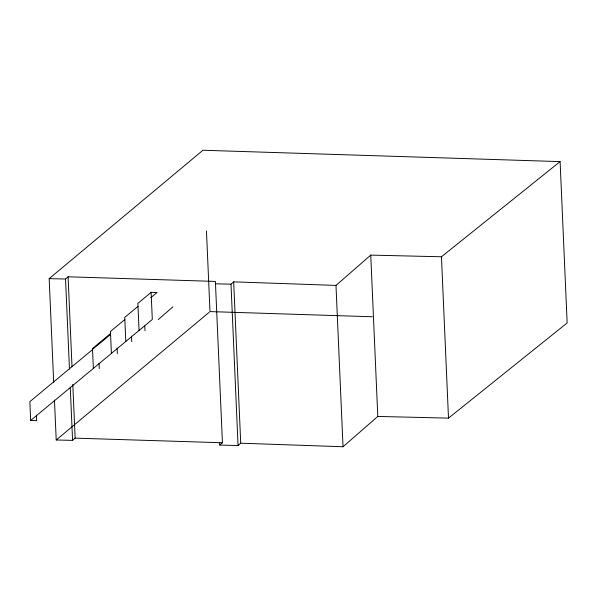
<?xml version="1.0" encoding="UTF-8"?>
<svg xmlns="http://www.w3.org/2000/svg" width="597" height="597" viewBox="0 0 597 597"><rect width="100%" height="100%" fill="white"/><g stroke="black" fill="none" stroke-linecap="round" stroke-linejoin="round"><path stroke-width="0.9" d="M53.7 382.49L49.17 278.642L65.536 279.023L68.095 276.792L215.39 281.426L222.435 442.765L219.771 445.086L219.651 442.302M158.257 319.604L172.906 306.828M215.465 283.806L231.009 284.172L233.673 281.851L335.984 285.411L370.752 255.106L441.452 256.77L560.105 161.608L567.15 322.955L448.496 418.116L377.797 416.445L343.029 446.75L240.718 443.198L238.054 445.519L219.771 445.086M54.469 400.109L56.215 439.982L72.58 440.37L75.14 438.138L222.435 442.765M49.17 278.642L202.943 150.25L560.105 161.608M56.215 439.982L209.256 312.231M150.787 297.716L157.071 292.493L151.123 292.351L137.87 303.358L139.056 330.462M138.004 306.388L124.758 317.388L125.81 341.469M124.848 319.522L110.445 331.484L111.4 353.431M110.535 333.544L92.498 348.529L93.371 368.409M92.535 349.402L110.572 334.424M92.542 349.581L29.85 401.654L30.671 420.482L36.626 420.624L36.395 415.243M30.671 420.482L152.302 319.462L151.123 292.351M372.371 316.761L209.987 311.589L206.465 230.92M441.452 256.77L448.496 418.116M370.752 255.106L377.797 416.445M335.984 285.411L343.029 446.75M233.673 281.851L240.718 443.198M231.009 284.172L238.054 445.519M144.787 325.992L144.989 330.626M131.519 336.118L131.765 341.611M117.094 348.163L117.333 353.596M99.065 363.192L99.296 368.573M68.095 276.792L72.021 366.737M72.789 384.356L75.14 438.138M65.536 279.023L69.461 368.968M70.267 387.513L72.58 440.37"/></g></svg>
